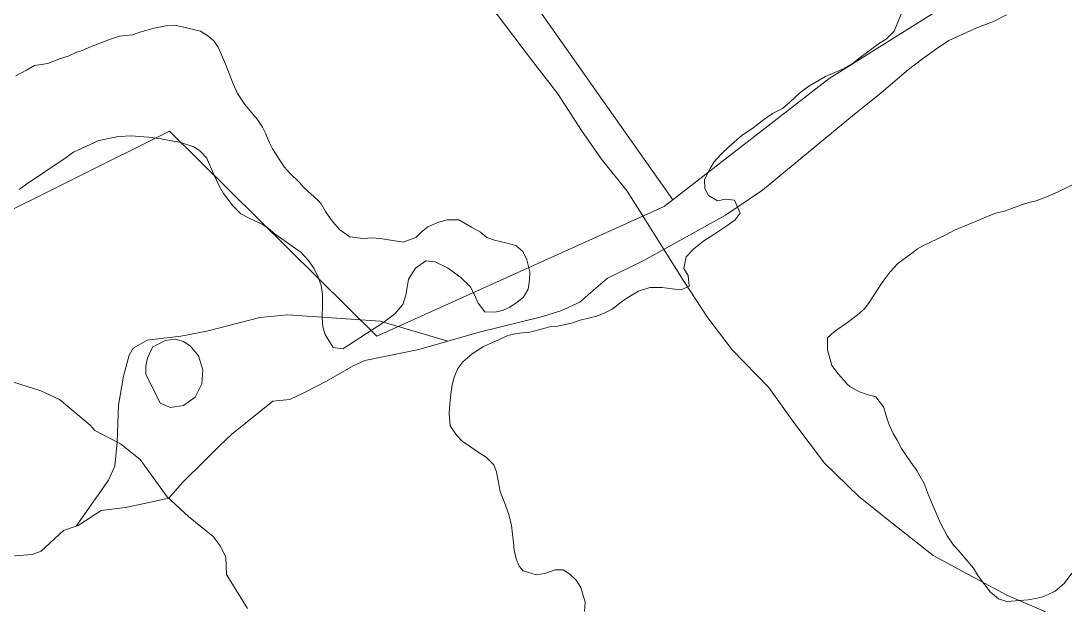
# Model space of a CAD drawing. Header units: metres. Extents: x 4652992 to 4879070, y 2074171 to 2309877.
# Drawn here: x 4654655.5 to 4654726, y 2308494.6 to 2308534 of the extents above; entities that cross this region are included whole.
import ezdxf

# ---------------------------------------------------------------- set-up
doc = ezdxf.new("R2010")
doc.units = ezdxf.units.M
doc.header["$MEASUREMENT"] = 0
doc.linetypes.add('DGN Style 3', pattern=[92.779933, 66.271381, -26.508552])
for name, color, linetype, lineweight in [('Level 1', 2, 'Continuous', 0), ('Level 20', 30, 'DGN Style 3', 0), ('Level 37', 3, 'Continuous', 0), ('Level 40', 1, 'Continuous', 0)]:
    doc.layers.add(name, color=color, linetype=linetype, lineweight=lineweight)

msp = doc.modelspace()

# ---------------------------------------------------------------- linework, layer by layer
at = {"layer": 'Level 1'}
msp.add_polyline3d([(4654726.453651, 2308492.892723, 1367), (4654724.56546, 2308494.19213, 1366), (4654722.041008, 2308495.279164, 1365), (4654719.958121, 2308496.397352, 1364), (4654717.080331, 2308497.936272, 1363), (4654714.280343, 2308500.153306, 1362), (4654712.066551, 2308501.918896, 1361), (4654709.757716, 2308504.1698, 1360), (4654707.674565, 2308506.918733, 1359), (4654705.991768, 2308509.28111, 1358), (4654703.524378, 2308511.819757, 1357), (4654701.876646, 2308513.965104, 1356), (4654700.21857, 2308516.511715, 1355), (4654697.56569, 2308520.738485, 1354), (4654696.423835, 2308522.51128, 1353), (4654694.702547, 2308524.668694, 1352), (4654693.345991, 2308526.600074, 1351), (4654691.750565, 2308529.067534, 1350), (4654689.986511, 2308531.370472, 1349), (4654688.228272, 2308533.684138, 1348), (4654686.551247, 2308535.927428, 1347)], dxfattribs=at)
at = {"layer": 'Level 20', "linetype": 'Continuous'}
for points in [[(4654722.017672, 2308534.394814, 1355.58), (4654721.153371, 2308533.945916, 1355.59), (4654720.012351, 2308533.525739, 1355.66), (4654718.14314, 2308532.681534, 1355.79), (4654717.237134, 2308532.055657, 1355.86), (4654716.271743, 2308531.372855, 1355.91), (4654715.413151, 2308530.720861, 1356), (4654713.423969, 2308529.042398, 1356.2), (4654711.773225, 2308527.697973, 1356), (4654705.566435, 2308522.590231, 1355.12), (4654703.077079, 2308520.89541, 1355), (4654697.566201, 2308517.830473, 1354.64), (4654695.105968, 2308516.65662, 1354.71), (4654694.154783, 2308515.839018, 1354.71), (4654693.230683, 2308515.038817, 1354.72), (4654691.955253, 2308514.438423, 1354.74), (4654690.561465, 2308514.018553, 1354.76), (4654686.459317, 2308512.997569, 1354.82), (4654682.387782, 2308511.837435, 1355), (4654678.740886, 2308511.090158, 1355.27), (4654677.939104, 2308510.744003, 1355.45), (4654676.161166, 2308509.701871, 1355.88), (4654674.665571, 2308508.947515, 1355.91), (4654673.679741, 2308508.4706, 1355.97), (4654672.533704, 2308508.356302, 1356), (4654669.772209, 2308506.131598, 1356.18), (4654668.953319, 2308505.355186, 1356.19), (4654667.959369, 2308504.382615, 1356), (4654666.428536, 2308502.860955, 1355.75), (4654665.514988, 2308501.804185, 1355.479938), (4654663.771571, 2308501.428773, 1355.409938), (4654662.580612, 2308501.171353, 1355), (4654660.947993, 2308500.973506, 1354.74), (4654659.400609, 2308499.966858, 1354.34), (4654658.985665, 2308499.831684, 1354.29), (4654658.407864, 2308499.623169, 1354.22), (4654656.896856, 2308498.235135, 1353.94), (4654656.294173, 2308498.023324, 1354), (4654653.698045, 2308497.80094, 1353.46)], [(4654684.335602, 2308512.392442, 1354.913888), (4654679.781103, 2308513.747168, 1354.933888), (4654673.546052, 2308514.172408, 1354.553888), (4654671.657363, 2308514.00357, 1354.473888), (4654668.078606, 2308513.062906, 1354.533888), (4654666.323736, 2308512.740749, 1354.613888), (4654664.056111, 2308512.466821, 1354.733888), (4654663.098017, 2308511.926316, 1354.733888), (4654662.848613, 2308511.450978, 1354.753888), (4654662.458631, 2308510.041148, 1354.773888), (4654662.109295, 2308508.077929, 1354.793888), (4654662.025523, 2308505.5862, 1354.810556), (4654661.879859, 2308503.968123, 1354.750556), (4654661.446652, 2308503.034435, 1354.750556), (4654659.269938, 2308499.92429, 1354.324254)], [(4654670.819981, 2308494.37273, 1358), (4654669.41003, 2308496.667145, 1357), (4654669.368282, 2308497.8517, 1356.59), (4654668.9803, 2308498.591603, 1356.39), (4654668.500241, 2308499.229164, 1356.31), (4654666.846471, 2308500.575069, 1356), (4654665.412737, 2308501.898575, 1355.44), (4654663.582285, 2308504.42595, 1355), (4654662.256806, 2308505.466639, 1354.91), (4654660.512483, 2308506.368363, 1354.16), (4654660.218903, 2308506.737296, 1354), (4654658.1286, 2308508.461498, 1353.01), (4654656.869579, 2308509.043445, 1353), (4654654.543027, 2308509.787896, 1352.48)]]:
    msp.add_polyline3d(points, dxfattribs=at)
at = {"layer": 'Level 37', "extrusion": (0.1043937283665633, 0.4943128913143149, 0.8629928823334585), "elevation": 1628223.829857, "flags": 128}
msp.add_lwpolyline([(-4077231.215154, -2778592.386006), (-4077214.689202, -2778610.200165), (-4077200.731897, -2778624.710298)], dxfattribs=at)
at = {"layer": 'Level 37'}
msp.add_polyline3d([(4654715.798858, 2308576.817347, 1337.563945), (4654711.345647, 2308573.502421, 1337.883945), (4654709.207432, 2308572.718928, 1338.483945), (4654706.931614, 2308572.858057, 1338.843945), (4654705.028791, 2308573.108243, 1339.323945), (4654703.450501, 2308573.256669, 1340.003945), (4654701.235341, 2308572.968133, 1340.483945), (4654699.094687, 2308572.312737, 1340.483945), (4654696.727214, 2308571.35535, 1340.483945), (4654692.196271, 2308569.364764, 1340.203945), (4654684.820934, 2308563.489647, 1339.523945), (4654676.156359, 2308555.978516, 1339.683945), (4654664.74321, 2308548.612613, 1339.923945), (4654655.423587, 2308545.165321, 1341.523945), (4654646.694809, 2308541.814078, 1342.963945), (4654636.560748, 2308537.011267, 1345.403945), (4654652.807766, 2308520.214215, 1351.883945), (4654665.568296, 2308526.556511, 1351.203945), (4654679.553024, 2308512.734137, 1355.883945), (4654698.929764, 2308521.479197, 1355.843945), (4654710.063617, 2308530.117156, 1359.403945), (4654719.397163, 2308535.985305, 1357.883945), (4654724.878964, 2308539.652861, 1355.883945)], dxfattribs=at)
at = {"layer": 'Level 40', "color": 3}
for points in [[(4654693.565492, 2308494.159228, 1366.340038), (4654693.596708, 2308494.805016, 1366.340038), (4654693.316434, 2308495.790951, 1366.100038), (4654692.995875, 2308496.284793, 1365.800038), (4654692.565601, 2308496.696014, 1365.460038), (4654692.119131, 2308496.974149, 1364.960038), (4654691.576168, 2308496.96955, 1364.800038), (4654690.886183, 2308496.723437, 1364.800038), (4654690.297604, 2308496.652778, 1364.800038), (4654689.426192, 2308496.916101, 1364.800038), (4654689.139966, 2308497.235638, 1364.340038), (4654688.951755, 2308497.716184, 1363.960038), (4654688.819336, 2308498.306126, 1363.440038), (4654688.77365, 2308498.816712, 1362.760038), (4654688.709481, 2308499.376798, 1362.480038), (4654688.623439, 2308499.971937, 1362.460038), (4654688.449903, 2308500.707294, 1362.460038), (4654688.160976, 2308501.528171, 1362.460038), (4654687.866028, 2308502.259296, 1362.380038), (4654687.721149, 2308502.988488, 1361.840038), (4654687.620778, 2308503.58671, 1361.460038), (4654687.443504, 2308504.04973, 1361.120038), (4654686.933282, 2308504.569196, 1360.740038), (4654686.447217, 2308504.871022, 1360.580038), (4654685.866875, 2308505.284176, 1360.460038), (4654685.308406, 2308505.662275, 1360.300038), (4654684.917727, 2308506.049804, 1360.060038), (4654684.495345, 2308506.686946, 1359.880038), (4654684.420585, 2308507.52245, 1359.580038), (4654684.480459, 2308508.162075, 1359.220038), (4654684.547117, 2308508.830589, 1359.100038), (4654684.617927, 2308509.452686, 1359.100038), (4654684.754359, 2308509.96962, 1359.100038), (4654685.014833, 2308510.566093, 1359.100038), (4654685.35941, 2308511.007904, 1359.000038), (4654685.967161, 2308511.544848, 1358.760038), (4654686.743464, 2308512.03036, 1358.620038), (4654687.553338, 2308512.402429, 1358.540038), (4654688.377542, 2308512.771417, 1358.400038), (4654688.96875, 2308512.917382, 1358.320038), (4654689.864251, 2308513.013066, 1358.240038), (4654691.213696, 2308513.375289, 1358.200038), (4654691.731393, 2308513.400497, 1358.200038), (4654692.686077, 2308513.62002, 1358.200038), (4654693.258804, 2308513.815485, 1358.160038), (4654694.377123, 2308514.090856, 1358.160038), (4654694.924585, 2308514.30693, 1358.120038), (4654695.421515, 2308514.564223, 1357.800038), (4654696.139742, 2308515.122926, 1357.640038), (4654696.586142, 2308515.421437, 1357.600038), (4654697.192786, 2308515.761351, 1357.600038), (4654697.957806, 2308516.006499, 1357.600038), (4654698.789971, 2308516.02476, 1357.660038), (4654699.476981, 2308515.937674, 1357.740038), (4654700.078019, 2308515.869082, 1357.740038), (4654700.617935, 2308516.117128, 1357.680038), (4654700.544699, 2308516.83091, 1357.420038), (4654700.263733, 2308517.30106, 1357.380038), (4654700.418231, 2308518.087249, 1357.340038), (4654700.922291, 2308518.631324, 1357.340038), (4654701.605077, 2308519.167302, 1357.340038), (4654702.289386, 2308519.581556, 1357.340038), (4654702.686017, 2308519.860425, 1357.580038), (4654703.167857, 2308520.181662, 1357.640038), (4654703.713034, 2308520.580321, 1357.640038), (4654704.046674, 2308521.039659, 1357.600038), (4654703.664231, 2308521.911001, 1357.420038), (4654703.063192, 2308521.979593, 1357.320038), (4654702.525145, 2308521.867716, 1357.320038), (4654701.916907, 2308522.226172, 1357.320038), (4654701.664598, 2308522.690158, 1357.380038), (4654701.656983, 2308523.298776, 1357.460038), (4654702.026409, 2308524.038732, 1357.700038), (4654702.313672, 2308524.492872, 1358.060038), (4654702.761179, 2308524.988414, 1358.320038), (4654703.329336, 2308525.549049, 1358.320038), (4654704.174235, 2308526.262598, 1358.340038), (4654704.928664, 2308526.783165, 1358.660038), (4654705.551506, 2308527.256165, 1358.740038), (4654706.241837, 2308527.760171, 1358.780038), (4654706.923516, 2308528.099118, 1358.800038), (4654707.411378, 2308528.510107, 1358.820038), (4654708.068137, 2308529.127556, 1358.840038), (4654708.690979, 2308529.600556, 1358.860038), (4654709.804729, 2308530.241098, 1358.880038), (4654711.062527, 2308530.789955, 1358.920038), (4654711.61601, 2308531.095781, 1358.920038), (4654712.061649, 2308531.455154, 1358.960038), (4654713.449094, 2308532.492056, 1358.960038), (4654713.917368, 2308532.755513, 1358.960038), (4654714.435756, 2308533.296506, 1359.000038), (4654715.081092, 2308534.826882, 1358.820038)], [(4654655.188913, 2308530.281463, 1350.380038), (4654655.922901, 2308530.677565, 1350.300038), (4654656.44987, 2308530.991592, 1350.180038), (4654657.359123, 2308531.128157, 1350.120038), (4654658.217058, 2308531.450015, 1350.020038), (4654658.727644, 2308531.625024, 1349.920038), (4654659.237216, 2308531.863607, 1349.760038), (4654659.677636, 2308532.006228, 1349.560038), (4654660.235483, 2308532.250241, 1349.460038), (4654661.522387, 2308532.733029, 1349.400038), (4654662.184757, 2308532.954505, 1349.420038), (4654663.053708, 2308533.052243, 1349.280038), (4654663.567773, 2308533.242341, 1349.140038), (4654664.519793, 2308533.496396, 1348.880038), (4654665.424553, 2308533.681447, 1348.860038), (4654665.930208, 2308533.699129, 1348.860038), (4654666.706665, 2308533.531709, 1348.820038), (4654667.655345, 2308533.295477, 1348.820038), (4654668.151139, 2308532.998506, 1348.880038), (4654668.539944, 2308532.645409, 1348.920038), (4654668.833213, 2308532.217878, 1348.960038), (4654669.288407, 2308531.201069, 1349.100038), (4654669.847249, 2308529.750099, 1349.420038), (4654670.136602, 2308529.101667, 1349.540038), (4654670.639494, 2308528.359674, 1349.720038), (4654671.204579, 2308527.683467, 1350.220038), (4654671.488861, 2308527.352907, 1350.620038), (4654671.835913, 2308526.818746, 1351.260038), (4654672.023645, 2308526.477327, 1351.760038), (4654672.302559, 2308525.783629, 1352.020038), (4654672.506237, 2308525.375415, 1352.300038), (4654673.29196, 2308524.160626, 1352.320038), (4654673.704684, 2308523.707338, 1352.400038), (4654674.305577, 2308523.118443, 1352.580038), (4654674.642628, 2308522.744828, 1352.780038), (4654675.318181, 2308522.139835, 1353.180038), (4654675.601449, 2308521.87285, 1353.640038), (4654675.787153, 2308521.65858, 1354.260038), (4654676.092889, 2308521.149166, 1354.720038), (4654676.371226, 2308520.724855, 1354.720038), (4654676.709291, 2308520.287665, 1354.720038), (4654677.061273, 2308519.91083, 1354.720038), (4654677.734798, 2308519.432987, 1354.920038), (4654678.603312, 2308519.324912, 1355.000038), (4654679.223928, 2308519.365324, 1355.060038), (4654679.763941, 2308519.328081, 1355.200038), (4654681.31932, 2308519.071904, 1355.360038), (4654682.173776, 2308519.378674, 1355.420038), (4654682.539974, 2308519.743206, 1355.320038), (4654682.984311, 2308520.106728, 1355.160038), (4654683.697422, 2308520.412297, 1355.160038), (4654684.31601, 2308520.579857, 1355.140038), (4654685.067534, 2308520.576203, 1355.140038), (4654685.923721, 2308520.074812, 1355.220038), (4654686.538969, 2308519.752085, 1355.220038), (4654686.97257, 2308519.389329, 1355.400038), (4654687.481267, 2308519.216288, 1355.600038), (4654688.239313, 2308519.036999, 1355.800038), (4654688.91574, 2308518.843631, 1355.960038), (4654689.405589, 2308518.452908, 1355.900038), (4654689.664064, 2308517.87449, 1355.880038), (4654689.870347, 2308517.069741, 1355.960038), (4654689.841637, 2308516.537407, 1356.060038), (4654689.758707, 2308515.90589, 1356.160038), (4654689.432373, 2308515.374374, 1356.300038), (4654689.021379, 2308515.019501, 1356.360038), (4654688.524274, 2308514.699035, 1356.360038), (4654688.014702, 2308514.460452, 1356.360038), (4654687.518034, 2308514.345798, 1356.360038), (4654686.836676, 2308514.38184, 1356.360038), (4654686.38858, 2308514.953627, 1356.380038), (4654686.145037, 2308515.528826, 1356.380038), (4654685.84974, 2308516.083506, 1356.340038), (4654685.20753, 2308516.697148, 1356.280038), (4654684.308, 2308517.350435, 1356.200038), (4654683.475732, 2308517.751634, 1356.160038), (4654682.86106, 2308517.804975, 1356.140038), (4654682.154471, 2308517.323771, 1356.340038), (4654681.682876, 2308516.570153, 1356.700038), (4654681.587479, 2308516.020519, 1356.980038), (4654681.499041, 2308515.501064, 1357.100038), (4654681.293177, 2308514.880216, 1356.640038), (4654680.752867, 2308514.236447, 1356.800038), (4654679.992058, 2308513.656061, 1356.860038), (4654677.263704, 2308511.884344, 1356.960038), (4654676.596264, 2308511.98074, 1356.920038), (4654676.06148, 2308512.856321, 1356.640038), (4654675.89709, 2308513.366936, 1356.480038), (4654675.860565, 2308514.024209, 1356.220038), (4654675.888698, 2308514.82593, 1355.780038), (4654675.887982, 2308515.570516, 1355.460038), (4654675.785785, 2308516.146915, 1355.440038), (4654675.587038, 2308516.712455, 1355.440038), (4654675.302179, 2308517.312401, 1355.440038), (4654674.925263, 2308517.853002, 1355.340038), (4654674.451798, 2308518.382743, 1355.100038), (4654672.698546, 2308519.616083, 1354.600038), (4654672.235081, 2308519.985278, 1354.240038), (4654671.802494, 2308520.284459, 1353.920038), (4654671.026475, 2308520.657691, 1353.800038), (4654670.381363, 2308520.986858, 1353.780038), (4654669.856142, 2308521.49608, 1353.300038), (4654669.209877, 2308522.36402, 1352.560038), (4654668.941978, 2308522.833598, 1352.320038), (4654668.546074, 2308523.631716, 1352.200038), (4654668.240776, 2308524.346942, 1351.980038), (4654668.078414, 2308524.730408, 1351.620038), (4654667.612921, 2308525.226752, 1351.560038), (4654667.191787, 2308525.507624, 1351.560038), (4654666.22716, 2308525.810651, 1351.640038), (4654665.701066, 2308525.908249, 1351.700038), (4654664.980857, 2308526.047701, 1351.700038), (4654664.17555, 2308526.157986, 1351.680038), (4654663.509124, 2308526.190808, 1351.680038), (4654663.020866, 2308526.248569, 1351.800038), (4654662.114079, 2308526.190668, 1351.920038), (4654660.801228, 2308525.93522, 1352.020038), (4654659.083906, 2308525.149265, 1352.280038), (4654658.517648, 2308524.732836, 1352.320038), (4654655.845542, 2308522.933152, 1352.640038), (4654655.415123, 2308522.629984, 1352.540038)], [(4654726.78216, 2308523.104703, 1366.034124), (4654725.508953, 2308522.474509, 1366.014124), (4654724.569127, 2308522.064306, 1365.994124), (4654724.030225, 2308521.862436, 1365.994124), (4654723.522687, 2308521.741879, 1365.874124), (4654723.046023, 2308521.598649, 1365.774124), (4654722.507121, 2308521.39678, 1365.734124), (4654721.891991, 2308521.15603, 1365.634124), (4654721.277349, 2308521.019265, 1365.534124), (4654718.525902, 2308519.880984, 1365.114124), (4654717.93296, 2308519.567025, 1365.034124), (4654716.851771, 2308519.042456, 1364.754124), (4654716.419972, 2308518.856795, 1364.534124), (4654716.013257, 2308518.61477, 1364.174124), (4654715.61474, 2308518.319296, 1363.894124), (4654714.696125, 2308517.627914, 1363.874124), (4654714.183735, 2308517.074571, 1363.494124), (4654713.625503, 2308516.35569, 1363.194124), (4654712.768599, 2308515.011898, 1363.054124), (4654712.434239, 2308514.583938, 1362.994124), (4654711.964796, 2308514.179289, 1362.794124), (4654711.382458, 2308513.724741, 1362.494124), (4654710.416082, 2308513.058946, 1362.354124), (4654709.957733, 2308512.617692, 1362.334124), (4654709.959612, 2308511.819502, 1362.574124), (4654710.23068, 2308510.766722, 1362.814124), (4654710.670149, 2308510.187885, 1362.994124), (4654711.065244, 2308509.755464, 1363.214124), (4654711.2529, 2308509.532287, 1363.734124), (4654711.477223, 2308509.320129, 1364.154124), (4654711.494108, 2308509.317215, 1364.154124), (4654712.098107, 2308508.987504, 1364.514124), (4654712.623959, 2308508.810038, 1364.614124), (4654713.203363, 2308508.640675, 1364.614124), (4654713.732562, 2308507.976974, 1364.694124), (4654713.951545, 2308507.228045, 1364.754124), (4654714.112651, 2308506.749277, 1364.854124), (4654714.380371, 2308506.182731, 1364.954124), (4654714.648581, 2308505.720171, 1365.034124), (4654714.936083, 2308505.167557, 1365.174124), (4654715.252053, 2308504.67941, 1365.294124), (4654715.559824, 2308504.244713, 1365.474124), (4654715.968419, 2308503.688548, 1365.754124), (4654716.485057, 2308502.749496, 1365.734124), (4654716.707424, 2308502.121397, 1365.734124), (4654717.203304, 2308500.960443, 1365.874124), (4654717.579557, 2308500.114996, 1366.074124), (4654718.026247, 2308499.274739, 1366.314124), (4654718.457029, 2308498.645365, 1366.714124), (4654718.807259, 2308498.255376, 1367.094124), (4654719.154593, 2308497.848541, 1367.574124), (4654719.78751, 2308497.080218, 1367.714124), (4654720.145449, 2308496.532794, 1367.714124), (4654720.568033, 2308495.95687, 1367.714124), (4654720.95444, 2308495.473913, 1367.934124), (4654721.484617, 2308495.018182, 1368.334124), (4654722.047136, 2308494.851733, 1368.654124), (4654723.492544, 2308494.966554, 1368.914124), (4654723.97451, 2308495.039489, 1369.154124), (4654724.374944, 2308495.143839, 1369.514124), (4654724.837618, 2308495.306828, 1369.854124), (4654725.311874, 2308495.537197, 1369.874124), (4654725.905795, 2308496.059126, 1369.874124), (4654726.424465, 2308496.750144, 1370.354124)], [(4654663.954287, 2308510.176661, 1357.220038), (4654663.960092, 2308510.745612, 1357.060038), (4654664.078394, 2308511.258629, 1356.980038), (4654664.420096, 2308511.992738, 1356.960038), (4654665.261072, 2308512.444966, 1356.960038), (4654665.940402, 2308512.536073, 1356.960038), (4654666.512306, 2308512.365242, 1356.920038), (4654666.948373, 2308512.08115, 1356.920038), (4654667.513457, 2308511.404942, 1356.920038), (4654667.814839, 2308510.468815, 1357.020038), (4654667.751911, 2308509.516207, 1357.060038), (4654667.297275, 2308508.632219, 1357.140038), (4654666.506603, 2308508.058273, 1357.160038), (4654665.627214, 2308507.915269, 1357.160038), (4654664.930347, 2308508.223917, 1357.140038), (4654663.954287, 2308510.176661, 1357.220038)]]:
    msp.add_polyline3d(points, dxfattribs=at)

doc.saveas('drawing.dxf')
